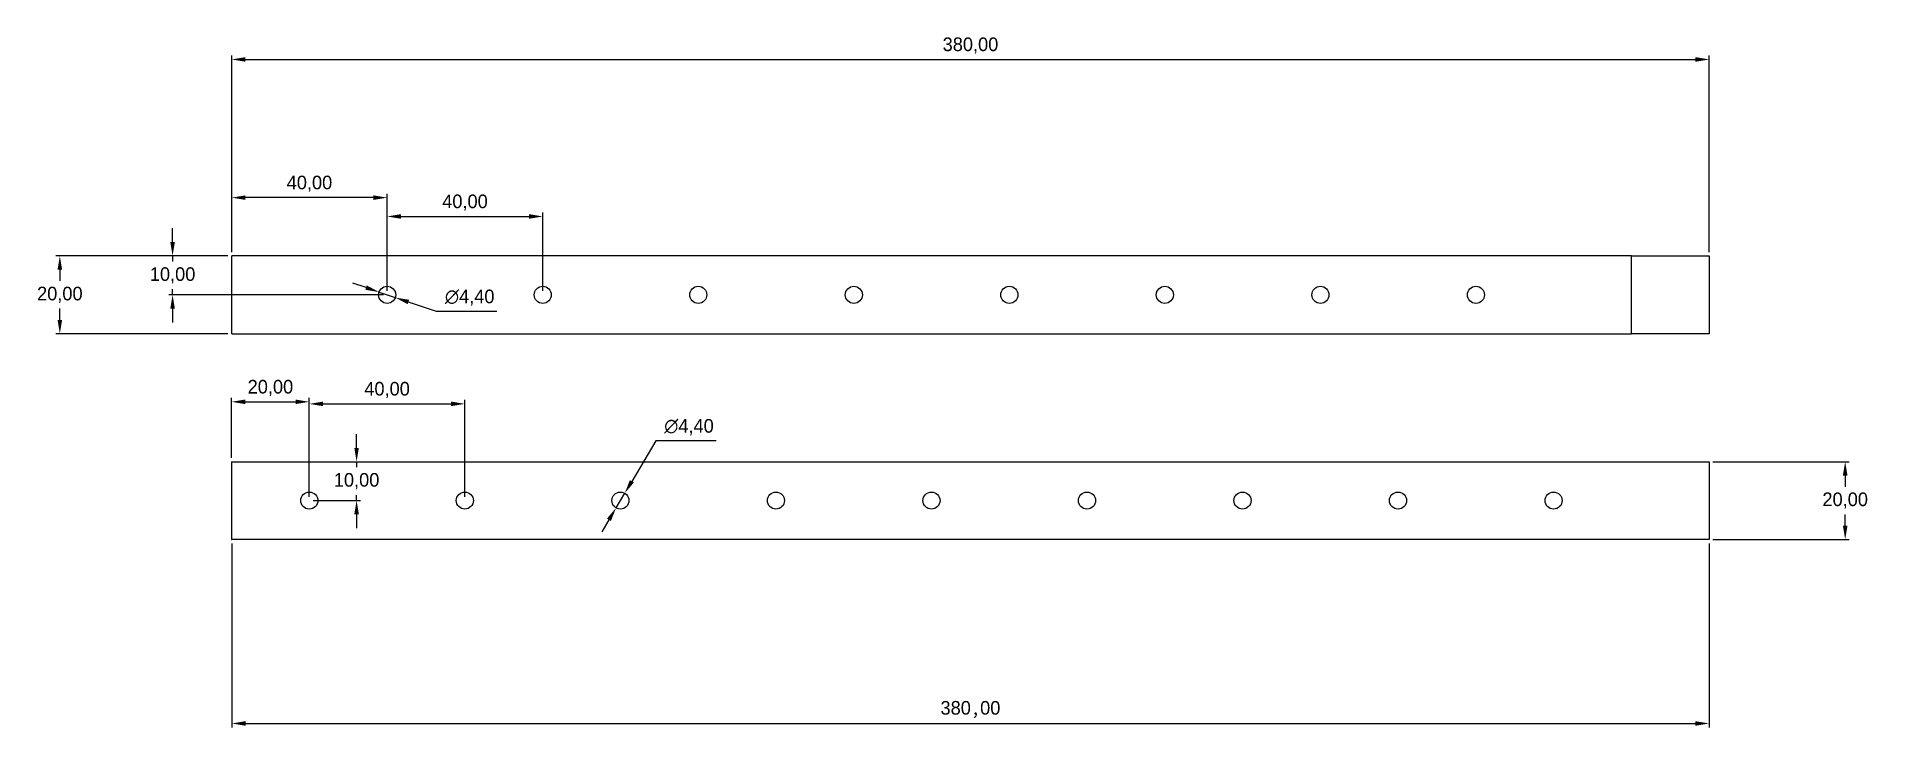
# Model space of a CAD drawing. Header units: millimetres. Extents: x -30 to 441, y -29 to 149.
import ezdxf

# ---------------------------------------------------------------- set-up
doc = ezdxf.new("R2010")
doc.units = ezdxf.units.MM
doc.header["$PDSIZE"] = -1
doc.dimstyles.new('ISO-25', dxfattribs={"dimtxt": 2.5, "dimasz": 2.5, "dimexe": 1.25, "dimexo": 0.625, "dimtad": 1, "dimtxsty": 'Standard', "dimcen": 2.5, "dimadec": 0, "dimazin": 0, "dimtfac": 1, "dimtmove": 0, "dimatfit": 3, "dimfxl": 1, "dimarcsym": 0})

# ---------------------------------------------------------------- blocks, each defined once
blk = doc.blocks.new('横向铝管-OTHER')
at = {"color": 7, "linetype": 'Continuous', "lineweight": 25}
for p, q in [((180, 5), (-180, 5)), ((-180, -15), (-180, 5)), ((180, -15), (180, 5)), ((-180, -15), (180, -15))]:
    blk.add_line(p, q, dxfattribs=at)
for centre in [(-140, -5), (-100, -5), (-60, -5), (-20, -5), (20, -5), (60, -5), (100, -5), (140, -5)]:
    blk.add_circle(centre, 2.2, dxfattribs=at)
blk = doc.blocks.new('*D5')
at = {"color": 0, "lineweight": -2, "transparency": 16777216}
for p, q in [((18.94, 92.52), (-25.26, 92.52)), ((-24.26, 88.97), (-24.26, 86.09)), ((-24.26, 76.08), (-24.26, 78.96)), ((18.94, 72.52), (-25.26, 72.52))]:
    blk.add_line(p, q, dxfattribs=at)
at = {"color": 0, "transparency": 16777216}
for points in [[(-24.85, 88.97), (-23.67, 88.97), (-24.26, 92.52)], [(-24.85, 76.08), (-23.67, 76.08), (-24.26, 72.52)]]:
    blk.add_solid(points, dxfattribs=at)
at = {"layer": 'Defpoints', "color": 0, "transparency": 16777216}
for p in [(19.94, 92.52), (-24.26, 72.52), (19.94, 72.52)]:
    blk.add_point(p, dxfattribs=at)
at = {"color": 0, "transparency": 16777216, "insert": (-24.26, 82.52), "char_height": 3.5, "attachment_point": 5}
blk.add_mtext('20,00', dxfattribs=at)
blk = doc.blocks.new('*D8')
at = {"color": 0, "lineweight": -2, "transparency": 16777216}
for p, q in [((19.94, 93.52), (19.94, 108.5)), ((59.94, 83.52), (59.94, 108.5)), ((56.38, 107.5), (23.49, 107.5))]:
    blk.add_line(p, q, dxfattribs=at)
at = {"color": 0, "transparency": 16777216}
for points in [[(23.49, 108.09), (23.49, 106.91), (19.94, 107.5)], [(56.38, 108.09), (56.38, 106.91), (59.94, 107.5)]]:
    blk.add_solid(points, dxfattribs=at)
at = {"layer": 'Defpoints', "color": 0, "transparency": 16777216}
for p in [(19.94, 107.5), (19.94, 92.52), (59.94, 82.52)]:
    blk.add_point(p, dxfattribs=at)
at = {"color": 0, "transparency": 16777216, "insert": (39.94, 111.07), "char_height": 3.5, "attachment_point": 5}
blk.add_mtext('40,00', dxfattribs=at)
blk = doc.blocks.new('*D9')
at = {"color": 0, "lineweight": -2, "transparency": 16777216}
for p, q in [((4.74, 96.08), (4.74, 99.63)), ((18.94, 92.52), (3.74, 92.52)), ((4.74, 92.52), (4.74, 91.09)), ((58.94, 82.52), (3.74, 82.52)), ((4.74, 82.52), (4.74, 83.96)), ((4.74, 78.97), (4.74, 75.41))]:
    blk.add_line(p, q, dxfattribs=at)
at = {"color": 0, "transparency": 16777216}
for points in [[(4.15, 96.08), (5.33, 96.08), (4.74, 92.52)], [(4.15, 78.97), (5.33, 78.97), (4.74, 82.52)]]:
    blk.add_solid(points, dxfattribs=at)
at = {"layer": 'Defpoints', "color": 0, "transparency": 16777216}
for p in [(4.74, 92.52), (19.94, 92.52), (59.94, 82.52)]:
    blk.add_point(p, dxfattribs=at)
at = {"color": 0, "transparency": 16777216, "insert": (4.74, 87.52), "char_height": 3.5, "attachment_point": 5}
blk.add_mtext('10,00', dxfattribs=at)
blk = doc.blocks.new('*D10')
at = {"color": 0, "lineweight": -2, "transparency": 16777216}
for p, q in [((59.94, 83.52), (59.94, 103.66)), ((99.94, 83.52), (99.94, 103.66)), ((63.49, 102.66), (96.38, 102.66))]:
    blk.add_line(p, q, dxfattribs=at)
at = {"color": 0, "transparency": 16777216}
for points in [[(63.49, 103.26), (63.49, 102.07), (59.94, 102.66)], [(96.38, 103.26), (96.38, 102.07), (99.94, 102.66)]]:
    blk.add_solid(points, dxfattribs=at)
at = {"layer": 'Defpoints', "color": 0, "transparency": 16777216}
for p in [(99.94, 102.66), (59.94, 82.52), (99.94, 82.52)]:
    blk.add_point(p, dxfattribs=at)
at = {"color": 0, "transparency": 16777216, "insert": (79.94, 106.23), "char_height": 3.5, "attachment_point": 5}
blk.add_mtext('40,00', dxfattribs=at)
blk = doc.blocks.new('*D11')
at = {"color": 0, "lineweight": -2, "transparency": 16777216}
for p, q in [((19.9, 40.62), (19.9, 56.01)), ((23.46, 55.01), (36.35, 55.01)), ((39.9, 30.62), (39.9, 56.01))]:
    blk.add_line(p, q, dxfattribs=at)
at = {"color": 0, "transparency": 16777216}
for points in [[(23.46, 55.6), (23.46, 54.42), (19.9, 55.01)], [(36.35, 55.6), (36.35, 54.42), (39.9, 55.01)]]:
    blk.add_solid(points, dxfattribs=at)
at = {"layer": 'Defpoints', "color": 0, "transparency": 16777216}
for p in [(39.9, 55.01), (19.9, 39.62), (39.9, 29.62)]:
    blk.add_point(p, dxfattribs=at)
at = {"color": 0, "transparency": 16777216, "insert": (29.9, 58.57), "char_height": 3.5, "attachment_point": 5}
blk.add_mtext('20,00', dxfattribs=at)
blk = doc.blocks.new('*D12')
at = {"color": 0, "lineweight": -2, "transparency": 16777216}
for p, q in [((52.06, 43.17), (52.06, 46.73)), ((20.9, 39.62), (53.06, 39.62)), ((52.06, 39.62), (52.06, 38.18)), ((40.9, 29.62), (53.06, 29.62)), ((52.06, 29.62), (52.06, 31.05)), ((52.06, 26.06), (52.06, 22.51))]:
    blk.add_line(p, q, dxfattribs=at)
at = {"color": 0, "transparency": 16777216}
for points in [[(51.47, 43.17), (52.65, 43.17), (52.06, 39.62)], [(51.47, 26.06), (52.65, 26.06), (52.06, 29.62)]]:
    blk.add_solid(points, dxfattribs=at)
at = {"layer": 'Defpoints', "color": 0, "transparency": 16777216}
for p in [(19.9, 39.62), (39.9, 29.62), (52.06, 29.62)]:
    blk.add_point(p, dxfattribs=at)
at = {"color": 0, "transparency": 16777216, "insert": (52.06, 34.62), "char_height": 3.5, "attachment_point": 5}
blk.add_mtext('10,00', dxfattribs=at)
blk = doc.blocks.new('*D13')
at = {"color": 0, "lineweight": -2, "transparency": 16777216}
for p, q in [((39.9, 30.62), (39.9, 55.48)), ((43.46, 54.48), (76.35, 54.48)), ((79.9, 30.62), (79.9, 55.48))]:
    blk.add_line(p, q, dxfattribs=at)
at = {"color": 0, "transparency": 16777216}
for points in [[(43.46, 55.07), (43.46, 53.89), (39.9, 54.48)], [(76.35, 55.07), (76.35, 53.89), (79.9, 54.48)]]:
    blk.add_solid(points, dxfattribs=at)
at = {"layer": 'Defpoints', "color": 0, "transparency": 16777216}
for p in [(79.9, 54.48), (39.9, 29.62), (79.9, 29.62)]:
    blk.add_point(p, dxfattribs=at)
at = {"color": 0, "transparency": 16777216, "insert": (59.9, 58.05), "char_height": 3.5, "attachment_point": 5}
blk.add_mtext('40,00', dxfattribs=at)
blk = doc.blocks.new('*D15')
at = {"color": 0, "lineweight": -2, "transparency": 16777216}
for p, q in [((54.49, 84.37), (51.12, 85.51)), ((57.85, 83.23), (62.02, 81.81)), ((72.62, 78.22), (65.39, 80.67)), ((88.15, 78.22), (72.62, 78.22))]:
    blk.add_line(p, q, dxfattribs=at)
at = {"color": 0, "transparency": 16777216}
for points in [[(54.68, 84.93), (54.3, 83.81), (57.85, 83.23)], [(65.58, 81.23), (65.2, 80.11), (62.02, 81.81)]]:
    blk.add_solid(points, dxfattribs=at)
at = {"layer": 'Defpoints', "color": 0, "transparency": 16777216}
for p in [(57.85, 83.23), (62.02, 81.81)]:
    blk.add_point(p, dxfattribs=at)
at = {"color": 0, "transparency": 16777216, "insert": (81.15, 81.78), "char_height": 3.5, "attachment_point": 5}
blk.add_mtext('∅4,40', dxfattribs=at)
blk = doc.blocks.new('*D16')
at = {"color": 0, "lineweight": -2, "transparency": 16777216}
for p, q in [((129.03, 44.94), (122.85, 34.56)), ((144.55, 44.94), (129.03, 44.94)), ((118.78, 27.73), (121.03, 31.51)), ((116.96, 24.67), (115.14, 21.62))]:
    blk.add_line(p, q, dxfattribs=at)
at = {"color": 0, "transparency": 16777216}
for points in [[(122.34, 34.87), (123.36, 34.26), (121.03, 31.51)], [(116.45, 24.98), (117.47, 24.37), (118.78, 27.73)]]:
    blk.add_solid(points, dxfattribs=at)
at = {"layer": 'Defpoints', "color": 0, "transparency": 16777216}
for p in [(121.03, 31.51), (118.78, 27.73)]:
    blk.add_point(p, dxfattribs=at)
at = {"color": 0, "transparency": 16777216, "insert": (137.55, 48.5), "char_height": 3.5, "attachment_point": 5}
blk.add_mtext('∅4,40', dxfattribs=at)
blk = doc.blocks.new('*D18')
at = {"color": 0, "lineweight": -2, "transparency": 16777216}
for p, q in [((19.97, 18.62), (19.97, -28.69)), ((399.9, 18.62), (399.9, -28.69)), ((23.52, -27.69), (396.35, -27.69))]:
    blk.add_line(p, q, dxfattribs=at)
at = {"color": 0, "transparency": 16777216}
for points in [[(23.52, -27.09), (23.52, -28.28), (19.97, -27.69)], [(396.35, -27.09), (396.35, -28.28), (399.9, -27.69)]]:
    blk.add_solid(points, dxfattribs=at)
at = {"layer": 'Defpoints', "color": 0, "transparency": 16777216}
for p in [(19.97, 19.62), (399.9, 19.62), (399.9, -27.69)]:
    blk.add_point(p, dxfattribs=at)
at = {"color": 0, "transparency": 16777216, "insert": (209.93, -24.12), "char_height": 3.5, "attachment_point": 5}
blk.add_mtext('380{\\fSimSun|b0|i0|c134|p2;,}00', dxfattribs=at)
blk = doc.blocks.new('*D19')
at = {"color": 0, "lineweight": -2, "transparency": 16777216}
for p, q in [((19.94, 93.52), (19.94, 144.03)), ((23.49, 143.03), (396.38, 143.03)), ((399.94, 93.52), (399.94, 144.03))]:
    blk.add_line(p, q, dxfattribs=at)
at = {"color": 0, "transparency": 16777216}
for points in [[(23.49, 143.62), (23.49, 142.44), (19.94, 143.03)], [(396.38, 143.62), (396.38, 142.44), (399.94, 143.03)]]:
    blk.add_solid(points, dxfattribs=at)
at = {"layer": 'Defpoints', "color": 0, "transparency": 16777216}
for p in [(399.94, 143.03), (19.94, 92.52), (399.94, 92.52)]:
    blk.add_point(p, dxfattribs=at)
at = {"color": 0, "transparency": 16777216, "insert": (209.94, 146.6), "char_height": 3.5, "attachment_point": 5}
blk.add_mtext('380,00', dxfattribs=at)
blk = doc.blocks.new('*D20')
at = {"color": 0, "lineweight": -2, "transparency": 16777216}
for p, q in [((400.9, 39.62), (435.9, 39.62)), ((434.9, 36.06), (434.9, 33.18)), ((434.9, 23.17), (434.9, 26.05)), ((400.9, 19.62), (435.9, 19.62))]:
    blk.add_line(p, q, dxfattribs=at)
at = {"color": 0, "transparency": 16777216}
for points in [[(434.3, 36.06), (435.49, 36.06), (434.9, 39.62)], [(434.3, 23.17), (435.49, 23.17), (434.9, 19.62)]]:
    blk.add_solid(points, dxfattribs=at)
at = {"layer": 'Defpoints', "color": 0, "transparency": 16777216}
for p in [(399.9, 39.62), (399.9, 19.62), (434.9, 19.62)]:
    blk.add_point(p, dxfattribs=at)
at = {"color": 0, "transparency": 16777216, "insert": (434.9, 29.62), "char_height": 3.5, "attachment_point": 5}
blk.add_mtext('20,00', dxfattribs=at)

msp = doc.modelspace()

# ---------------------------------------------------------------- linework, layer by layer
for p, q in [((379.937, 92.521), (399.937, 92.521)), ((399.937, 92.521), (399.937, 72.521)), ((399.937, 72.521), (379.937, 72.521)), ((19.903, 39.619), (19.903, 19.619)), ((379.903, 39.619), (399.903, 39.619)), ((399.903, 39.619), (399.903, 19.619)), ((19.903, 19.619), (19.966, 19.619))]:
    msp.add_line(p, q)
at = {"color": 7, "linetype": 'Continuous', "lineweight": 25}
for p, q in [((19.903, 39.619), (379.903, 39.619)), ((399.903, 19.619), (19.903, 19.619))]:
    msp.add_line(p, q, dxfattribs=at)
for centre in [(39.903, 29.619), (79.903, 29.619), (119.903, 29.619), (159.903, 29.619), (199.903, 29.619), (239.903, 29.619), (279.903, 29.619), (319.903, 29.619), (359.903, 29.619)]:
    msp.add_circle(centre, 2.2, dxfattribs=at)

# ---------------------------------------------------------------- block references
msp.add_blockref('横向铝管-OTHER', (199.937, 87.521))

# ---------------------------------------------------------------- dimensions: what is measured, and where the dimension line sits
for base, p1, p2, picture, middle in [((399.937, 143.03), (19.937, 92.521), (399.937, 92.521), '*D19', (209.937, 146.595)), ((19.937, 107.501), (59.937, 82.521), (19.937, 92.521), '*D8', (39.937, 111.067)), ((99.937, 102.665), (59.937, 82.521), (99.937, 82.521), '*D10', (79.937, 106.231)), ((39.903, 55.008), (19.903, 39.619), (39.903, 29.619), '*D11', (29.903, 58.574)), ((79.903, 54.481), (39.903, 29.619), (79.903, 29.619), '*D13', (59.903, 58.046))]:
    dim = msp.add_linear_dim(base=base, p1=p1, p2=p2, dimstyle='ISO-25', override={"dimtxt": 3.5, "dimasz": 3.556, "dimexe": 1, "dimexo": 1, "dimgap": 1.524, "dimtih": 1, "dimtoh": 1, "dimzin": 1, "dimadec": 2, "dimtzin": 1})
    dim.commit()
    dim.dimension.update_dxf_attribs({"geometry": picture, "text_midpoint": middle})
for base, p1, p2, picture, middle in [((4.74, 92.521), (59.937, 82.521), (19.937, 92.521), '*D9', (4.74, 87.521)), ((-24.262, 72.521), (19.937, 92.521), (19.937, 72.521), '*D5', (-24.262, 82.521)), ((52.06, 29.619), (19.903, 39.619), (39.903, 29.619), '*D12', (52.06, 34.619)), ((434.896, 19.619), (399.903, 39.619), (399.903, 19.619), '*D20', (434.896, 29.619))]:
    dim = msp.add_linear_dim(base=base, p1=p1, p2=p2, angle=90, dimstyle='ISO-25', override={"dimtxt": 3.5, "dimasz": 3.556, "dimexe": 1, "dimexo": 1, "dimgap": 1.524, "dimtih": 1, "dimtoh": 1, "dimzin": 1, "dimadec": 2, "dimtzin": 1})
    dim.commit()
    dim.dimension.update_dxf_attribs({"geometry": picture, "text_midpoint": middle})
dim = msp.add_diameter_dim_2p(p1=(57.853, 83.228), p2=(62.02, 81.815), dimstyle='ISO-25', override={"dimtxt": 3.5, "dimasz": 3.556, "dimexe": 1, "dimexo": 1, "dimgap": 1.524, "dimtih": 1, "dimtoh": 1, "dimzin": 1, "dimadec": 2, "dimtzin": 1})
dim.commit()
dim.dimension.update_dxf_attribs({"geometry": '*D15', "text_midpoint": (81.146, 78.219)})
dim = msp.add_diameter_dim_2p(p1=(118.777, 27.729), p2=(121.029, 31.509), dimstyle='ISO-25', override={"dimtxt": 3.5, "dimasz": 3.556, "dimexe": 1, "dimexo": 1, "dimgap": 1.524, "dimtih": 1, "dimtoh": 1, "dimzin": 1, "dimadec": 2, "dimtzin": 1})
dim.commit()
dim.dimension.update_dxf_attribs({"geometry": '*D16', "text_midpoint": (137.551, 44.936), "dimtype": 163})
dim = msp.add_linear_dim(base=(399.903, -27.687), p1=(19.966, 19.619), p2=(399.903, 19.619), text='380{\\fSimSun|b0|i0|c134|p2;,}00', dimstyle='ISO-25', override={"dimtxt": 3.5, "dimasz": 3.556, "dimexe": 1, "dimexo": 1, "dimgap": 1.524, "dimtih": 1, "dimtoh": 1, "dimzin": 1, "dimadec": 2, "dimtzin": 1})
dim.commit()
dim.dimension.update_dxf_attribs({"geometry": '*D18', "text_midpoint": (209.935, -24.12)})

doc.saveas('drawing.dxf')
